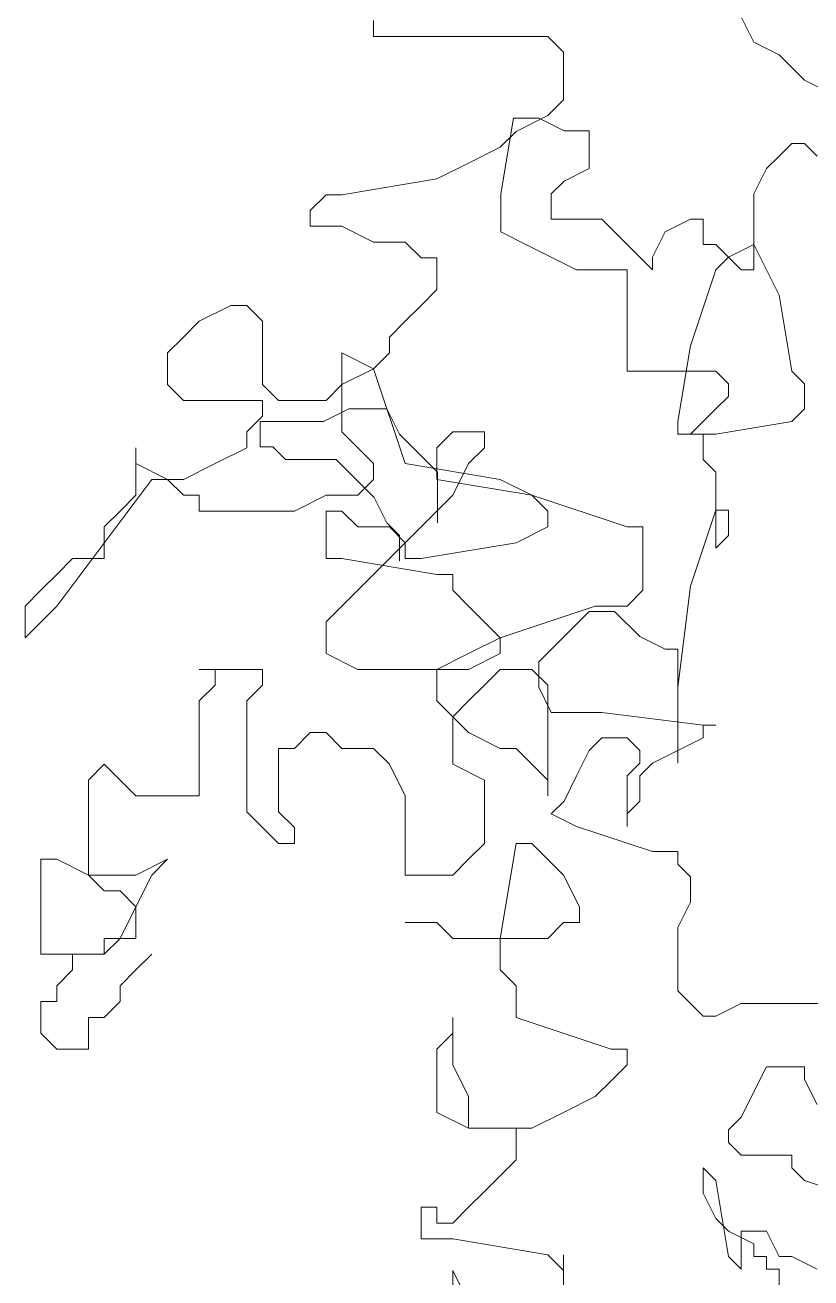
# Model space of a CAD drawing. Extents: x 941299 to 942979, y 2579300 to 2579597.
# Drawn here: x 942278.744 to 942279.555, y 2579506.667 to 2579507.961 of the extents above; entities that cross this region are included whole.
import ezdxf

# ---------------------------------------------------------------- set-up
doc = ezdxf.new("R2010")
doc.units = 0
doc.layers.get('0').update_dxf_attribs({"linetype": 'CONTINUOUS'})

# ---------------------------------------------------------------- blocks, each defined once
blk = doc.blocks.new('tulia')
at = {"color": 3, "lineweight": 0}
for p, q in [((212.5356, 268.7379), (212.5834, 268.8333)), ((213.9697, 268.8192), (213.9697, 268.7595)), ((212.4401, 268.6902), (212.5356, 268.7379)), ((213.3128, 268.7595), (213.2531, 268.6998)), ((213.9697, 268.7595), (213.3128, 268.7595)), ((212.3447, 268.5948), (212.4401, 268.6902)), ((213.2531, 268.6998), (213.2531, 268.5208)), ((212.2492, 268.5471), (212.3447, 268.5948)), ((213.2531, 268.5208), (213.3128, 268.4611)), ((213.2517, 268.4039), (213.3472, 268.4517)), ((213.3128, 268.4611), (213.4322, 268.4014)), ((213.3472, 268.4517), (213.4427, 268.4517)), ((213.4427, 268.4517), (213.4904, 268.1654)), ((213.1563, 268.2608), (213.1563, 268.4039)), ((213.1563, 268.4039), (213.2517, 268.4039)), ((213.4322, 268.4014), (213.4919, 268.3418)), ((212.2969, 268.3085), (212.3447, 268.3562)), ((212.3447, 268.3562), (212.3924, 268.3562)), ((212.3924, 268.3562), (212.4401, 268.3085)), ((212.4401, 268.3085), (212.4879, 268.2608)), ((213.4919, 268.3418), (213.6114, 268.2821)), ((212.4879, 268.2608), (212.5356, 268.1654)), ((213.2517, 268.2131), (213.1563, 268.2608)), ((213.6114, 268.2821), (213.7308, 268.2224)), ((213.2995, 268.1654), (213.2517, 268.2131)), ((213.7308, 268.2224), (214.0892, 268.1627)), ((212.5356, 268.1654), (212.5356, 267.8792)), ((213.2995, 268.07), (213.2995, 268.1654)), ((213.4904, 268.1654), (213.4904, 268.0223)), ((214.0892, 268.1627), (214.1489, 268.1627)), ((214.1489, 268.1627), (214.2086, 268.103)), ((212.7266, 267.9746), (212.7266, 268.07)), ((212.7266, 268.07), (212.7743, 268.07)), ((212.7743, 268.07), (212.8698, 268.0223)), ((213.013, 267.9746), (213.1085, 268.07)), ((213.1085, 268.07), (213.2995, 268.07)), ((214.2086, 268.103), (214.2086, 268.0434)), ((212.8698, 268.0223), (212.9176, 267.9269)), ((213.4904, 268.0223), (213.395, 267.9746)), ((214.0892, 268.0434), (213.9697, 267.9837)), ((214.2086, 268.0434), (214.0892, 268.0434)), ((212.5356, 267.9746), (212.4879, 267.8792)), ((212.6311, 267.9269), (212.5356, 267.9746)), ((212.6311, 267.9269), (212.6788, 267.9746)), ((212.6788, 267.9746), (212.7266, 267.9746)), ((212.9176, 267.8792), (213.013, 267.9746)), ((213.395, 267.9746), (213.2995, 267.9269)), ((213.8503, 267.9837), (213.7906, 267.924)), ((213.9697, 267.9837), (213.8503, 267.9837)), ((212.5834, 267.8792), (212.6311, 267.9269)), ((212.6788, 267.8792), (212.6311, 267.9269)), ((212.9176, 267.9269), (212.9176, 267.8792)), ((213.2995, 267.9269), (213.204, 267.8792)), ((213.7906, 267.924), (213.7308, 267.924)), ((213.7308, 267.924), (213.7308, 267.8047)), ((212.4879, 267.8792), (212.4401, 267.7838)), ((212.5356, 267.8792), (212.5834, 267.8792)), ((212.7743, 267.593), (212.6788, 267.8792)), ((213.204, 267.8792), (213.013, 267.8792)), ((213.013, 267.8792), (213.013, 267.4976)), ((213.7308, 267.8047), (213.7906, 267.745)), ((212.4401, 267.7838), (212.3924, 267.4976)), ((213.7906, 267.745), (213.8503, 267.6853)), ((214.3878, 267.6853), (214.4475, 267.745)), ((214.4475, 267.745), (214.5072, 267.745)), ((214.5072, 267.745), (214.6267, 267.6853)), ((213.8503, 267.6853), (213.91, 267.6256)), ((214.3878, 267.4466), (214.3878, 267.6853)), ((214.6267, 267.6853), (214.6864, 267.6256)), ((213.91, 267.6256), (213.91, 267.566)), ((214.6864, 267.6256), (214.7461, 267.566)), ((212.8221, 267.3067), (212.7743, 267.593)), ((213.91, 267.566), (213.9697, 267.5063)), ((214.0892, 267.566), (213.9697, 267.5063)), ((214.0892, 267.2676), (214.0892, 267.566)), ((214.7461, 267.566), (214.7461, 267.4466)), ((213.9697, 267.5063), (213.8503, 267.1482)), ((213.9697, 267.5063), (214.0892, 267.4466)), ((212.3924, 267.4976), (212.3447, 267.4498)), ((212.6788, 267.4976), (212.6311, 267.4498)), ((213.013, 267.4976), (212.6788, 267.4976)), ((212.3447, 267.4498), (212.3447, 267.3544)), ((212.6311, 267.4498), (212.6311, 267.4021)), ((214.0892, 267.4466), (214.1489, 267.3869)), ((214.328, 267.3869), (214.3878, 267.4466)), ((214.7461, 267.4466), (214.6864, 267.3869)), ((212.6311, 267.4021), (212.6788, 267.3544)), ((214.1489, 267.3869), (214.328, 267.3869)), ((214.6864, 267.3869), (214.3878, 267.3869)), ((214.3878, 267.3869), (214.3878, 267.3272)), ((212.3447, 267.3544), (212.3924, 267.3067)), ((212.6788, 267.3544), (212.7743, 267.259)), ((213.9201, 267.3544), (213.8724, 267.259)), ((214.0633, 267.3544), (213.9201, 267.3544)), ((214.1588, 267.3067), (214.0633, 267.3544)), ((214.3878, 267.3272), (214.4475, 267.2676)), ((212.3924, 267.3067), (212.6788, 267.259)), ((212.8221, 267.259), (212.8221, 267.3067)), ((213.5517, 267.2079), (213.5517, 267.2676)), ((213.5517, 267.2676), (213.6711, 267.2676)), ((213.6711, 267.2676), (213.7308, 267.2079)), ((214.0294, 267.2079), (214.0892, 267.2676)), ((214.3975, 267.3067), (214.1588, 267.3067)), ((214.3975, 267.2113), (214.3975, 267.3067)), ((214.4475, 267.2676), (214.4475, 267.2079)), ((212.6788, 267.259), (212.7743, 267.259)), ((212.7743, 267.259), (212.7266, 267.259)), ((212.7266, 267.259), (212.7266, 267.1636)), ((212.7743, 267.259), (212.8221, 267.259)), ((213.8724, 267.259), (213.8246, 267.2113)), ((213.6114, 267.1482), (213.5517, 267.2079)), ((213.7308, 267.2079), (213.7308, 267.0885)), ((213.8246, 267.2113), (213.7769, 267.1636)), ((213.9697, 267.1482), (214.0294, 267.2079)), ((214.302, 267.1636), (214.3498, 267.2113)), ((214.3498, 267.2113), (214.3975, 267.2113)), ((214.4475, 267.2079), (214.5669, 267.1482)), ((214.8655, 267.0289), (214.8655, 267.2079)), ((214.8655, 267.2079), (214.8655, 267.1482)), ((212.7266, 267.1636), (212.6788, 267.1159)), ((213.8503, 267.1482), (213.4919, 267.0885)), ((213.6711, 267.0289), (213.6114, 267.1482)), ((213.7769, 267.1636), (213.7291, 267.1159)), ((213.9697, 267.0885), (213.9697, 267.1482)), ((214.0156, 267.0682), (214.1111, 267.1636)), ((214.1111, 267.1636), (214.302, 267.1636)), ((214.5669, 267.1482), (214.6864, 267.0885)), ((214.8655, 267.1482), (214.7461, 267.0885)), ((212.6788, 267.1159), (212.6788, 266.8297)), ((213.4919, 267.0885), (213.3725, 267.0289)), ((213.7308, 267.0885), (213.3725, 267.0289)), ((213.7291, 267.1159), (213.7291, 266.9251)), ((214.0294, 267.0289), (213.9697, 267.0885)), ((214.6864, 267.0885), (214.8058, 267.0885)), ((214.7461, 267.0885), (214.6864, 267.0289)), ((214.8058, 267.0885), (215.1642, 266.6111)), ((213.9678, 267.0205), (214.0156, 267.0682)), ((213.3725, 267.0289), (213.0142, 266.9095)), ((213.3725, 267.0289), (213.3128, 266.9692)), ((214.0294, 266.6708), (213.6711, 267.0289)), ((213.9201, 266.9251), (213.9678, 267.0205)), ((214.1489, 267.0289), (214.0294, 267.0289)), ((214.2683, 266.9692), (214.1489, 267.0289)), ((214.6864, 267.0289), (214.6267, 267.0289)), ((214.6267, 267.0289), (214.6267, 266.9692)), ((214.9253, 266.9692), (214.8655, 267.0289)), ((212.6311, 266.8774), (212.6311, 266.9728)), ((212.6311, 266.9728), (212.6788, 266.9728)), ((212.6788, 266.9728), (212.7743, 266.6866)), ((213.3128, 266.9692), (213.3128, 266.9095)), ((214.0294, 266.9095), (214.0892, 266.9692)), ((214.0892, 266.9692), (214.1489, 266.9692)), ((214.1489, 266.9692), (214.1489, 266.7902)), ((214.6267, 266.9692), (214.2683, 266.9692)), ((214.985, 266.9095), (214.9253, 266.9692)), ((213.0142, 266.9095), (212.9545, 266.9095)), ((212.9545, 266.9095), (212.9545, 266.6708)), ((213.3128, 266.9095), (213.4322, 266.8498)), ((213.8503, 266.8498), (213.91, 266.9095)), ((213.8724, 266.8774), (213.9201, 266.9251)), ((213.91, 266.9095), (214.0294, 266.9095)), ((214.985, 266.7902), (214.985, 266.9095)), ((212.6788, 266.8297), (212.6311, 266.8774)), ((213.4322, 266.8498), (213.7906, 266.7902)), ((213.8503, 266.7902), (213.8503, 266.8498)), ((213.8724, 266.782), (213.8724, 266.8774)), ((214.0892, 266.7902), (213.7308, 266.7305)), ((213.7906, 266.7902), (213.8503, 266.7902)), ((214.1489, 266.7902), (214.0892, 266.7902)), ((215.1044, 266.7902), (214.985, 266.7902)), ((215.1642, 266.7305), (215.1044, 266.7902)), ((213.7308, 266.7305), (213.6711, 266.7305)), ((213.6711, 266.7305), (213.6711, 266.6708)), ((215.2239, 266.6708), (215.1642, 266.7305)), ((212.7743, 266.6866), (212.8221, 266.3049)), ((212.9545, 266.6708), (213.0142, 266.6111)), ((213.6711, 266.6708), (213.6114, 266.6111)), ((214.1489, 266.5515), (214.0294, 266.6708)), ((215.2836, 266.6111), (215.2239, 266.6708)), ((213.0142, 266.6111), (213.1336, 266.6111)), ((213.1336, 266.6111), (213.4919, 266.4918)), ((213.6114, 266.6111), (213.4919, 266.4918)), ((215.1642, 266.6111), (215.2836, 266.4918)), ((215.2836, 266.4918), (215.2836, 266.6111)), ((212.9653, 266.4958), (213.0608, 266.5912)), ((213.0608, 266.5912), (213.1563, 266.5912)), ((213.1563, 266.5912), (213.2517, 266.4958)), ((214.1489, 266.4321), (214.1489, 266.5515)), ((212.8698, 266.448), (212.9653, 266.4958)), ((213.2517, 266.4958), (213.3472, 266.4003)), ((213.4919, 266.4918), (213.4919, 266.4321)), ((213.4919, 266.4918), (213.6114, 266.4321)), ((212.8221, 266.0187), (212.8221, 266.448)), ((212.8221, 266.448), (212.8698, 266.448)), ((213.4919, 266.4321), (213.6114, 266.3724)), ((213.6114, 266.4321), (213.7308, 266.3724)), ((214.0294, 266.3724), (214.1489, 266.4321)), ((213.3128, 266.3127), (213.3725, 266.3724)), ((213.3472, 266.4003), (213.3472, 266.3049)), ((213.3725, 266.3724), (213.4919, 266.3724)), ((213.4919, 266.3724), (213.5517, 266.3127)), ((213.6114, 266.3724), (214.0294, 266.3724)), ((213.7308, 266.3724), (213.7308, 266.2531)), ((214.3878, 266.3127), (214.3878, 266.3724)), ((214.3878, 266.3724), (214.6267, 266.3724)), ((214.6267, 266.3724), (214.5669, 266.3724)), ((214.5669, 266.3724), (214.5669, 266.3127)), ((212.8221, 266.3049), (212.8221, 266.0187)), ((213.3472, 266.3049), (213.2995, 266.2095)), ((213.3128, 265.895), (213.3128, 266.3127)), ((213.5517, 266.3127), (213.6114, 266.2531)), ((214.4475, 266.2531), (214.3878, 266.3127)), ((214.5669, 266.3127), (214.6267, 266.2531)), ((213.6114, 266.2531), (213.6711, 266.1934)), ((213.7308, 266.2531), (213.6711, 266.1934)), ((214.4475, 265.8353), (214.4475, 266.2531)), ((214.6267, 266.2531), (214.6267, 265.895)), ((213.1085, 266.2095), (212.7266, 266.1618)), ((213.2995, 266.2095), (213.1085, 266.2095)), ((213.6711, 266.1934), (213.6114, 266.1337)), ((213.6711, 266.1934), (213.6711, 266.0144)), ((212.7266, 266.1618), (212.6788, 266.1618)), ((212.6788, 266.1618), (212.7266, 266.1618)), ((212.7266, 266.1618), (212.7266, 266.1141)), ((213.6114, 266.1337), (213.4919, 266.074)), ((214.0892, 266.074), (214.1489, 266.1337)), ((214.1489, 266.1337), (214.2086, 266.1337)), ((214.2086, 266.1337), (214.2683, 266.074)), ((212.7266, 266.1141), (212.9176, 266.0187)), ((212.9653, 266.0664), (213.013, 266.1141)), ((213.013, 266.1141), (213.1085, 266.1141)), ((213.1085, 266.1141), (213.1563, 266.0664)), ((212.9653, 266.0187), (212.9653, 266.0664)), ((213.1563, 266.0664), (213.204, 265.971)), ((213.4322, 266.074), (213.3725, 266.0144)), ((213.4919, 266.074), (213.4322, 266.074)), ((213.91, 266.0144), (213.9697, 266.074)), ((213.9697, 266.074), (214.0892, 266.074)), ((214.2683, 266.074), (214.328, 266.074)), ((214.328, 266.074), (214.328, 265.8353)), ((212.9176, 266.0187), (212.9653, 265.971)), ((213.013, 265.971), (212.9653, 266.0187)), ((213.3725, 266.0144), (213.3128, 265.9547)), ((213.6711, 266.0144), (213.5517, 265.9547)), ((213.8503, 265.895), (213.91, 266.0144)), ((214.9253, 265.9547), (214.985, 266.0144)), ((214.985, 266.0144), (215.0447, 265.9547)), ((212.9653, 265.971), (212.9653, 265.8756)), ((213.013, 265.7802), (213.013, 265.971)), ((213.204, 265.971), (213.2517, 265.8756)), ((213.3128, 265.9547), (213.3128, 265.895)), ((213.5517, 265.9547), (213.5517, 265.716)), ((214.8655, 265.895), (214.9253, 265.9547)), ((215.0447, 265.9547), (215.0447, 265.5966)), ((213.8503, 265.5966), (213.8503, 265.895)), ((214.6267, 265.895), (214.8655, 265.895)), ((212.9653, 265.8756), (213.013, 265.8279)), ((213.2517, 265.8756), (213.2995, 265.8279)), ((213.013, 265.8279), (213.013, 265.7802)), ((213.2995, 265.8279), (213.204, 265.7802)), ((214.328, 265.8353), (214.2683, 265.7757)), ((214.3878, 265.7757), (214.4475, 265.8353)), ((213.204, 265.7802), (212.9176, 265.6848)), ((214.2683, 265.7757), (214.2683, 265.716)), ((214.328, 265.716), (214.3878, 265.7757)), ((213.2531, 265.5966), (213.3725, 265.716)), ((213.3725, 265.716), (213.4322, 265.716)), ((213.4322, 265.716), (213.4919, 265.3579)), ((213.5517, 265.716), (213.6114, 265.6563)), ((214.2683, 265.716), (214.328, 265.716)), ((212.9176, 265.6848), (212.8221, 265.6848)), ((212.8221, 265.6848), (212.8221, 265.6371)), ((212.8221, 265.6371), (212.7743, 265.5894)), ((213.6114, 265.6563), (213.6711, 265.5966)), ((214.8655, 265.5966), (214.7461, 265.6563)), ((214.7461, 265.6563), (214.8058, 265.5966)), ((215.1642, 265.6563), (215.0447, 265.5966)), ((215.2239, 265.6563), (215.1642, 265.6563)), ((215.2239, 265.2982), (215.2239, 265.6563)), ((212.7743, 265.5894), (212.7743, 265.4939)), ((213.1933, 265.4773), (213.2531, 265.5966)), ((213.6711, 265.5966), (213.8503, 265.5966)), ((214.8058, 265.5966), (214.8655, 265.4773)), ((215.0447, 265.5966), (214.8655, 265.5966)), ((215.0447, 265.5966), (214.985, 265.5369)), ((214.9253, 265.5369), (214.8655, 265.4773)), ((214.985, 265.5369), (214.9253, 265.5369)), ((212.7743, 265.4939), (212.8221, 265.3985)), ((213.1933, 265.4176), (213.1933, 265.4773)), ((214.8655, 265.4773), (214.8655, 265.3579)), ((214.8655, 265.4773), (214.9253, 265.3579)), ((212.8221, 265.3985), (212.8221, 265.16)), ((213.2531, 265.4176), (213.1933, 265.4176)), ((213.3128, 265.3579), (213.2531, 265.4176)), ((213.7308, 265.4176), (213.6711, 265.3579)), ((213.8503, 265.4176), (213.7308, 265.4176)), ((213.6711, 265.3579), (213.3128, 265.3579)), ((213.4919, 265.3579), (213.4919, 265.2386)), ((214.8655, 265.3579), (214.9253, 265.3579)), ((214.9253, 265.3579), (214.985, 265.2982)), ((214.9253, 265.3579), (214.985, 265.3579)), ((214.985, 265.3579), (214.985, 265.2982)), ((214.8655, 265.2386), (214.8058, 265.2982)), ((214.985, 265.2982), (215.2239, 265.2982)), ((214.985, 265.2982), (215.1044, 265.2982)), ((215.1044, 265.2982), (215.1044, 265.2386)), ((213.4919, 265.2386), (213.4322, 265.1789)), ((214.9253, 265.1789), (214.8655, 265.2386)), ((215.1044, 265.2386), (215.1642, 265.1789)), ((212.8221, 265.16), (212.7743, 265.1123)), ((213.4322, 265.1789), (213.4322, 265.0595)), ((214.9253, 265.1192), (214.9253, 265.1789)), ((215.1642, 265.1789), (215.1642, 265.1192)), ((212.5834, 265.1123), (212.2492, 265.1123)), ((212.6788, 265.0646), (212.5834, 265.1123)), ((212.7743, 265.1123), (212.7266, 265.0646)), ((214.985, 265.0595), (214.9253, 265.1192)), ((215.1642, 265.1192), (215.2239, 265.1192)), ((215.2239, 265.1192), (215.2239, 264.9999)), ((212.7266, 265.0646), (212.6788, 265.0646)), ((213.4322, 265.0595), (213.0739, 264.9402)), ((213.6711, 264.8805), (213.6711, 265.0595)), ((213.6711, 265.0595), (213.6711, 264.9999)), ((215.0447, 265.0595), (214.985, 265.0595)), ((215.0447, 264.9402), (215.0447, 265.0595)), ((213.6711, 264.9999), (213.7308, 264.9402)), ((215.2239, 264.9999), (215.1642, 264.9402)), ((213.0739, 264.9402), (213.0142, 264.9402)), ((213.0142, 264.9402), (213.0142, 264.8805)), ((213.7308, 264.9402), (213.7308, 264.7015)), ((215.1642, 264.9402), (215.0447, 264.9402)), ((212.3447, 264.8261), (212.3447, 264.8738)), ((212.3447, 264.8738), (212.4879, 264.8738)), ((212.4879, 264.8738), (212.5834, 264.683)), ((213.0142, 264.8805), (213.0739, 264.8208)), ((213.6114, 264.7611), (213.6711, 264.8805)), ((212.2969, 264.7307), (212.3447, 264.8261)), ((213.0739, 264.8208), (213.1336, 264.7611)), ((213.1336, 264.7611), (213.2531, 264.7015)), ((213.6114, 264.6418), (213.6114, 264.7611)), ((212.5834, 264.683), (212.6311, 264.6353)), ((213.2531, 264.7015), (213.3725, 264.6418)), ((213.7308, 264.7015), (213.6114, 264.6418)), ((212.6311, 264.6353), (212.6311, 264.5876)), ((213.3725, 264.6418), (213.6114, 264.6418)), ((213.6114, 264.6418), (213.4322, 264.6418)), ((213.4322, 264.6418), (213.4322, 264.5224)), ((212.6311, 264.5876), (212.5834, 264.5399)), ((212.3924, 264.5399), (212.3924, 264.4921)), ((212.5834, 264.5399), (212.3924, 264.5399)), ((212.3924, 264.4921), (212.3447, 264.4444)), ((212.6788, 264.4444), (212.7266, 264.4921)), ((212.7266, 264.4921), (212.7266, 264.3967)), ((213.4322, 264.5224), (213.4919, 264.4628)), ((212.3447, 264.4444), (212.0582, 264.349)), ((212.6311, 264.1582), (212.6788, 264.4444)), ((213.4919, 264.4628), (213.5517, 264.4031)), ((212.7266, 264.3967), (212.6788, 264.3013)), ((213.5517, 264.4031), (213.6114, 264.3434)), ((213.6114, 264.3434), (213.6711, 264.2837)), ((213.7308, 264.2837), (213.7308, 264.3434)), ((213.7308, 264.3434), (213.7906, 264.3434)), ((213.7906, 264.3434), (213.7906, 264.2241)), ((212.6788, 264.3013), (212.6311, 264.2536)), ((212.4401, 264.1582), (212.4879, 264.2536)), ((212.4879, 264.2536), (212.5834, 264.2536)), ((212.6311, 264.2536), (212.5356, 264.2059)), ((212.5834, 264.2536), (212.5834, 264.1105)), ((213.6711, 264.2837), (213.7308, 264.2837)), ((212.5356, 264.2059), (212.5356, 264.1582)), ((213.6711, 264.2241), (213.3128, 264.1644)), ((213.7906, 264.2241), (213.6711, 264.2241)), ((212.2969, 264.1105), (212.3924, 264.1582)), ((212.3924, 264.1582), (212.4401, 264.1582)), ((212.5356, 264.1582), (212.4879, 264.1582)), ((212.4879, 264.1582), (212.4879, 264.1105)), ((212.5834, 264.1105), (212.6311, 264.1582)), ((213.3128, 264.1644), (213.2531, 264.1047)), ((213.2531, 264.1047), (213.2531, 264.1644)), ((213.2531, 264.1644), (213.2531, 263.866)), ((212.4879, 264.1105), (212.4401, 264.1105)), ((212.4401, 264.1105), (212.4401, 263.7766)), ((213.6114, 263.9854), (213.6711, 264.1047)), ((213.6711, 264.1047), (213.6711, 263.866))]:
    blk.add_line(p, q, dxfattribs=at)
blk = doc.blocks.new('tuli')
at = {"color": 3}
blk.add_blockref('tulia', (-25.9976, 9.2058), dxfattribs=at)

msp = doc.modelspace()

# ---------------------------------------------------------------- block references
at = {"color": 1, "lineweight": 0, "xscale": -0.2738191591342911, "yscale": 0.2738191592507064, "zscale": 0.2738191591392415}
msp.add_blockref('tuli', (942330.57403, 2579431.83659), dxfattribs=at)

doc.saveas('drawing.dxf')
